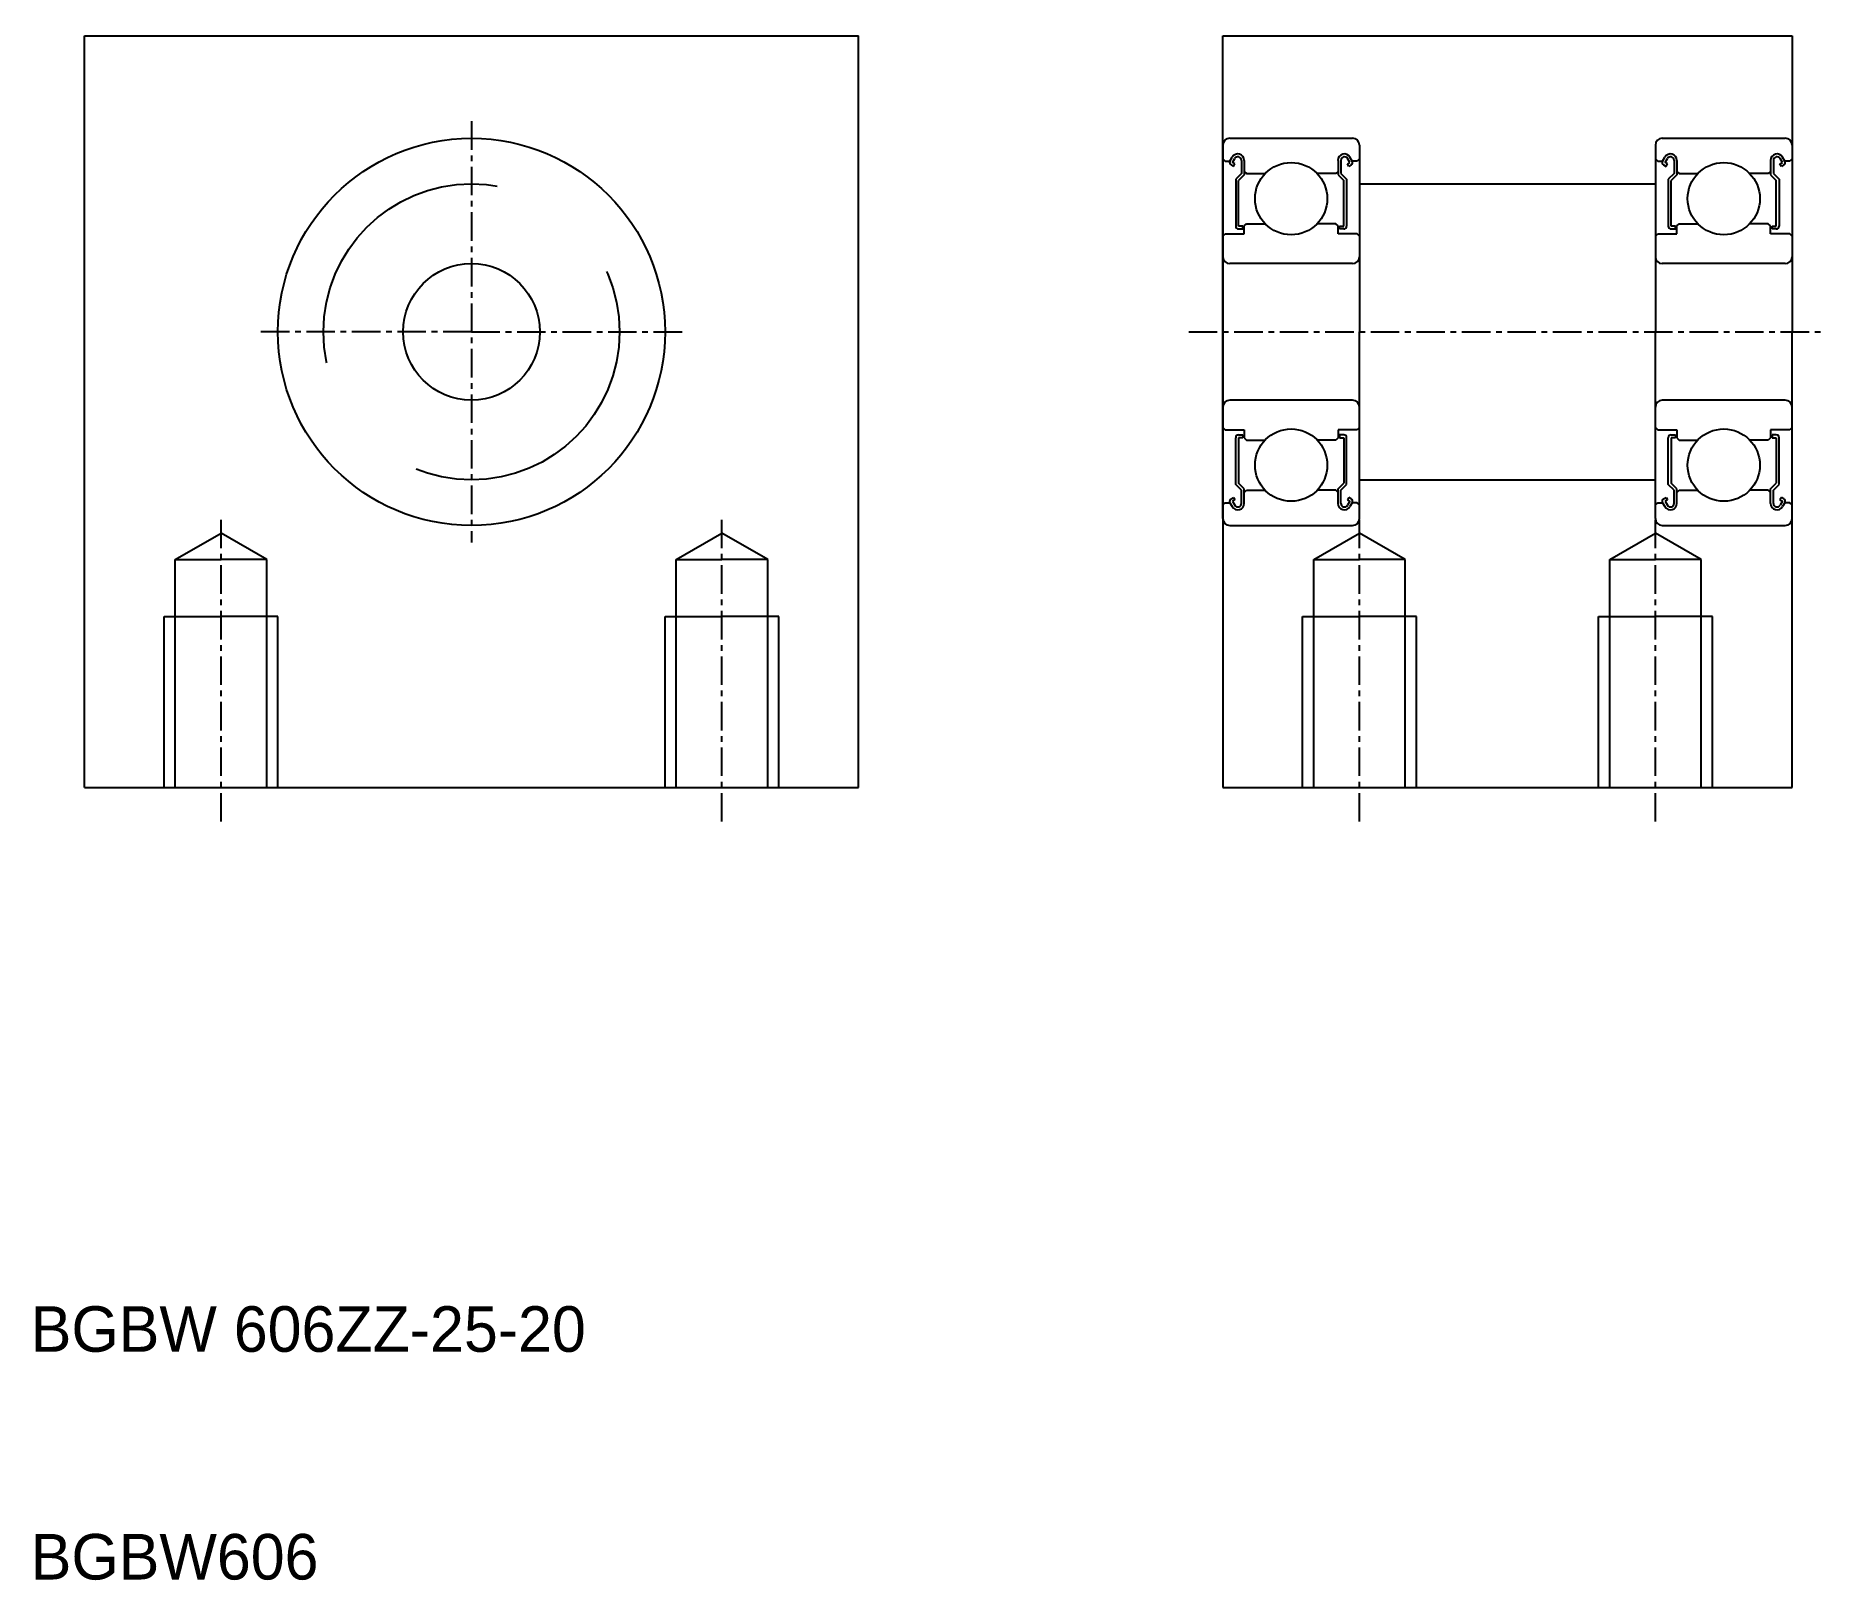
# Model space of a CAD drawing. Extents: x 113.1 to 191.7, y 61.6 to 129.4.
import ezdxf

# ---------------------------------------------------------------- set-up
doc = ezdxf.new("R2010")
doc.units = 0
doc.linetypes.add('CENTER', pattern=[2, 1.25, -0.25, 0.25, -0.25])
doc.linetypes.add('DASHED', pattern=[19.05, 12.7, -6.35])
doc.layers.get('0').update_dxf_attribs({"linetype": 'CONTINUOUS'})
doc.layers.add('CENTER', color=1, linetype='CENTER')

msp = doc.modelspace()

# ---------------------------------------------------------------- linework, layer by layer
for p, q in [((115.236, 96.425), (115.236, 129.425)), ((115.236, 129.425), (149.236, 129.425)), ((149.236, 96.425), (149.236, 129.425)), ((165.236, 116.425), (165.236, 129.425)), ((165.236, 129.425), (190.236, 129.425)), ((190.236, 129.425), (190.236, 116.425)), ((165.236, 124.625), (165.236, 116.425)), ((165.536, 124.925), (170.936, 124.925)), ((171.236, 124.625), (171.236, 116.425)), ((184.236, 124.625), (184.236, 116.425)), ((184.536, 124.925), (189.936, 124.925)), ((190.236, 124.625), (190.236, 116.425)), ((165.236, 124.025), (165.336, 123.925)), ((165.336, 123.925), (165.55, 123.925)), ((165.55, 123.925), (165.652, 124.099)), ((165.595, 123.754), (165.704, 123.691)), ((165.658, 123.863), (165.761, 124.036)), ((165.767, 123.8), (165.658, 123.863)), ((165.704, 123.691), (165.767, 123.8)), ((166.052, 123.958), (166.052, 123.375)), ((166.177, 123.958), (166.177, 123.323)), ((166.177, 123.475), (166.277, 123.375)), ((170.294, 123.475), (170.194, 123.375)), ((170.294, 123.958), (170.294, 123.323)), ((170.42, 123.958), (170.42, 123.375)), ((170.704, 123.8), (170.813, 123.863)), ((170.767, 123.691), (170.704, 123.8)), ((170.813, 123.863), (170.711, 124.036)), ((170.876, 123.754), (170.767, 123.691)), ((170.922, 123.925), (170.819, 124.099)), ((171.136, 123.925), (170.922, 123.925)), ((171.236, 124.025), (171.136, 123.925)), ((184.236, 124.025), (184.336, 123.925)), ((184.336, 123.925), (184.55, 123.925)), ((184.55, 123.925), (184.652, 124.099)), ((184.595, 123.754), (184.704, 123.691)), ((184.658, 123.863), (184.761, 124.036)), ((184.767, 123.8), (184.658, 123.863)), ((184.704, 123.691), (184.767, 123.8)), ((185.052, 123.958), (185.052, 123.375)), ((185.177, 123.958), (185.177, 123.323)), ((185.177, 123.475), (185.277, 123.375)), ((189.294, 123.475), (189.194, 123.375)), ((189.294, 123.958), (189.294, 123.323)), ((189.42, 123.958), (189.42, 123.375)), ((189.704, 123.8), (189.813, 123.863)), ((189.767, 123.691), (189.704, 123.8)), ((189.813, 123.863), (189.711, 124.036)), ((189.876, 123.754), (189.767, 123.691)), ((189.922, 123.925), (189.819, 124.099)), ((190.136, 123.925), (189.922, 123.925)), ((190.236, 124.025), (190.136, 123.925)), ((166.052, 123.375), (165.801, 123.124)), ((165.801, 123.124), (165.801, 121.071)), ((166.177, 123.323), (165.926, 123.072)), ((165.926, 121.071), (165.926, 123.072)), ((166.277, 123.375), (167.091, 123.375)), ((170.194, 123.375), (169.38, 123.375)), ((170.294, 123.323), (170.545, 123.072)), ((170.42, 123.375), (170.671, 123.124)), ((170.545, 121.071), (170.545, 123.072)), ((170.671, 123.124), (170.671, 121.071)), ((185.052, 123.375), (184.801, 123.124)), ((184.801, 123.124), (184.801, 121.071)), ((185.177, 123.323), (184.926, 123.072)), ((184.926, 121.071), (184.926, 123.072)), ((185.277, 123.375), (186.091, 123.375)), ((189.194, 123.375), (188.38, 123.375)), ((189.294, 123.323), (189.545, 123.072)), ((189.42, 123.375), (189.671, 123.124)), ((189.545, 121.071), (189.545, 123.072)), ((189.671, 123.124), (189.671, 121.071)), ((166.177, 121.075), (166.277, 121.175)), ((166.277, 121.175), (167.091, 121.175)), ((170.194, 121.175), (169.38, 121.175)), ((170.294, 121.075), (170.194, 121.175)), ((185.177, 121.075), (185.277, 121.175)), ((185.277, 121.175), (186.091, 121.175)), ((189.194, 121.175), (188.38, 121.175)), ((189.294, 121.075), (189.194, 121.175)), ((165.236, 120.625), (165.336, 120.725)), ((165.336, 120.725), (166.177, 120.725)), ((166.115, 121.071), (165.926, 121.071)), ((165.926, 120.945), (166.115, 120.945)), ((166.115, 120.945), (166.115, 121.071)), ((166.177, 120.725), (166.177, 121.075)), ((170.294, 120.725), (170.294, 121.075)), ((171.136, 120.725), (170.294, 120.725)), ((170.357, 121.071), (170.545, 121.071)), ((170.357, 120.945), (170.357, 121.071)), ((170.545, 120.945), (170.357, 120.945)), ((171.236, 120.625), (171.136, 120.725)), ((184.236, 120.625), (184.336, 120.725)), ((184.336, 120.725), (185.177, 120.725)), ((185.115, 121.071), (184.926, 121.071)), ((184.926, 120.945), (185.115, 120.945)), ((185.115, 120.945), (185.115, 121.071)), ((185.177, 120.725), (185.177, 121.075)), ((189.294, 120.725), (189.294, 121.075)), ((190.136, 120.725), (189.294, 120.725)), ((189.357, 120.945), (189.357, 121.071)), ((189.357, 121.071), (189.545, 121.071)), ((189.545, 120.945), (189.357, 120.945)), ((190.236, 120.625), (190.136, 120.725)), ((170.936, 119.425), (165.536, 119.425)), ((168.236, 119.425), (168.236, 119.425)), ((169.586, 119.425), (169.586, 119.426)), ((189.936, 119.425), (184.536, 119.425)), ((187.236, 119.425), (187.236, 119.425)), ((188.586, 119.425), (188.586, 119.426)), ((165.236, 116.425), (165.236, 96.425)), ((165.236, 108.225), (165.236, 116.425)), ((171.236, 108.225), (171.236, 116.425)), ((184.236, 108.225), (184.236, 116.425)), ((190.236, 96.425), (190.236, 116.425)), ((190.236, 108.225), (190.236, 116.425)), ((170.936, 113.425), (165.536, 113.425)), ((189.936, 113.425), (184.536, 113.425)), ((165.236, 112.225), (165.336, 112.125)), ((165.336, 112.125), (166.177, 112.125)), ((165.801, 109.727), (165.801, 111.78)), ((165.926, 111.905), (166.115, 111.905)), ((165.926, 111.78), (165.926, 109.779)), ((166.115, 111.78), (165.926, 111.78)), ((166.115, 111.905), (166.115, 111.78)), ((166.177, 112.125), (166.177, 111.775)), ((166.177, 111.775), (166.277, 111.675)), ((166.277, 111.675), (167.091, 111.675)), ((170.194, 111.675), (169.38, 111.675)), ((170.294, 111.775), (170.194, 111.675)), ((170.294, 112.125), (170.294, 111.775)), ((171.136, 112.125), (170.294, 112.125)), ((170.545, 111.905), (170.357, 111.905)), ((170.357, 111.905), (170.357, 111.78)), ((170.357, 111.78), (170.545, 111.78)), ((170.545, 111.78), (170.545, 109.779)), ((170.671, 109.727), (170.671, 111.78)), ((171.236, 112.225), (171.136, 112.125)), ((184.236, 112.225), (184.336, 112.125)), ((184.336, 112.125), (185.177, 112.125)), ((184.801, 109.727), (184.801, 111.78)), ((184.926, 111.905), (185.115, 111.905)), ((184.926, 111.78), (184.926, 109.779)), ((185.115, 111.78), (184.926, 111.78)), ((185.115, 111.905), (185.115, 111.78)), ((185.177, 112.125), (185.177, 111.775)), ((185.177, 111.775), (185.277, 111.675)), ((185.277, 111.675), (186.091, 111.675)), ((189.194, 111.675), (188.38, 111.675)), ((189.294, 111.775), (189.194, 111.675)), ((190.136, 112.125), (189.294, 112.125)), ((189.294, 112.125), (189.294, 111.775)), ((189.357, 111.905), (189.357, 111.78)), ((189.545, 111.905), (189.357, 111.905)), ((189.357, 111.78), (189.545, 111.78)), ((189.545, 111.78), (189.545, 109.779)), ((189.671, 109.727), (189.671, 111.78)), ((190.236, 112.225), (190.136, 112.125)), ((166.052, 109.475), (165.801, 109.727)), ((166.177, 109.527), (165.926, 109.779)), ((166.052, 108.893), (166.052, 109.475)), ((166.177, 108.893), (166.177, 109.527)), ((166.177, 109.375), (166.277, 109.475)), ((166.277, 109.475), (167.091, 109.475)), ((170.194, 109.475), (169.38, 109.475)), ((170.294, 109.375), (170.194, 109.475)), ((170.294, 109.527), (170.545, 109.779)), ((170.294, 108.893), (170.294, 109.527)), ((170.42, 109.475), (170.671, 109.727)), ((170.42, 108.893), (170.42, 109.475)), ((185.052, 109.475), (184.801, 109.727)), ((185.177, 109.527), (184.926, 109.779)), ((185.052, 108.893), (185.052, 109.475)), ((185.177, 108.893), (185.177, 109.527)), ((185.177, 109.375), (185.277, 109.475)), ((185.277, 109.475), (186.091, 109.475)), ((189.194, 109.475), (188.38, 109.475)), ((189.294, 109.375), (189.194, 109.475)), ((189.294, 109.527), (189.545, 109.779)), ((189.294, 108.893), (189.294, 109.527)), ((189.42, 109.475), (189.671, 109.727)), ((189.42, 108.893), (189.42, 109.475)), ((165.236, 108.825), (165.336, 108.925)), ((165.336, 108.925), (165.55, 108.925)), ((165.55, 108.925), (165.652, 108.752)), ((165.595, 109.097), (165.704, 109.16)), ((165.767, 109.051), (165.658, 108.988)), ((165.658, 108.988), (165.761, 108.815)), ((165.704, 109.16), (165.767, 109.051)), ((170.767, 109.16), (170.704, 109.051)), ((170.704, 109.051), (170.813, 108.988)), ((170.813, 108.988), (170.711, 108.815)), ((170.876, 109.097), (170.767, 109.16)), ((170.922, 108.925), (170.819, 108.752)), ((171.136, 108.925), (170.922, 108.925)), ((171.236, 108.825), (171.136, 108.925)), ((184.236, 108.825), (184.336, 108.925)), ((184.336, 108.925), (184.55, 108.925)), ((184.55, 108.925), (184.652, 108.752)), ((184.595, 109.097), (184.704, 109.16)), ((184.767, 109.051), (184.658, 108.988)), ((184.658, 108.988), (184.761, 108.815)), ((184.704, 109.16), (184.767, 109.051)), ((189.767, 109.16), (189.704, 109.051)), ((189.704, 109.051), (189.813, 108.988)), ((189.813, 108.988), (189.711, 108.815)), ((189.876, 109.097), (189.767, 109.16)), ((189.922, 108.925), (189.819, 108.752)), ((190.136, 108.925), (189.922, 108.925)), ((190.236, 108.825), (190.136, 108.925)), ((165.536, 107.925), (170.936, 107.925)), ((184.536, 107.925), (189.936, 107.925)), ((115.236, 96.425), (149.236, 96.425)), ((165.236, 96.425), (190.236, 96.425))]:
    msp.add_line(p, q)
at = {"color": 7, "linetype": 'CONTINUOUS'}
for p, q in [((171.236, 122.925), (184.236, 122.925)), ((171.236, 109.925), (184.236, 109.925))]:
    msp.add_line(p, q, dxfattribs=at)
at = {"color": 3, "linetype": 'DASHED'}
for p, q in [((119.226, 106.425), (121.236, 107.586)), ((123.245, 106.425), (121.236, 107.586)), ((141.226, 106.425), (143.236, 107.586)), ((145.245, 106.425), (143.236, 107.586)), ((169.226, 106.425), (171.236, 107.586)), ((173.245, 106.425), (171.236, 107.586)), ((182.226, 106.425), (184.236, 107.586)), ((186.245, 106.425), (184.236, 107.586)), ((119.226, 96.425), (119.226, 106.425)), ((119.226, 106.425), (121.236, 106.425)), ((123.245, 106.425), (121.236, 106.425)), ((123.245, 96.425), (123.245, 106.425)), ((141.226, 96.425), (141.226, 106.425)), ((141.226, 106.425), (143.236, 106.425)), ((145.245, 106.425), (143.236, 106.425)), ((145.245, 96.425), (145.245, 106.425)), ((169.226, 96.425), (169.226, 106.425)), ((169.226, 106.425), (171.236, 106.425)), ((173.245, 106.425), (171.236, 106.425)), ((173.245, 96.425), (173.245, 106.425)), ((182.226, 96.425), (182.226, 106.425)), ((182.226, 106.425), (184.236, 106.425)), ((186.245, 106.425), (184.236, 106.425)), ((186.245, 96.425), (186.245, 106.425)), ((118.736, 96.425), (118.736, 103.925)), ((118.736, 103.925), (121.236, 103.925)), ((123.736, 103.925), (121.236, 103.925)), ((123.736, 96.425), (123.736, 103.925)), ((140.736, 96.425), (140.736, 103.925)), ((140.736, 103.925), (143.236, 103.925)), ((145.736, 103.925), (143.236, 103.925)), ((145.736, 96.425), (145.736, 103.925)), ((168.736, 96.425), (168.736, 103.925)), ((168.736, 103.925), (171.236, 103.925)), ((173.736, 103.925), (171.236, 103.925)), ((173.736, 96.425), (173.736, 103.925)), ((181.736, 96.425), (181.736, 103.925)), ((181.736, 103.925), (184.236, 103.925)), ((186.736, 103.925), (184.236, 103.925)), ((186.736, 96.425), (186.736, 103.925))]:
    msp.add_line(p, q, dxfattribs=at)
for centre, radius in [((132.236, 116.425), 8.5), ((168.236, 122.275), 1.587), ((187.236, 122.275), 1.587), ((132.236, 116.425), 3), ((168.236, 110.575), 1.587), ((187.236, 110.575), 1.587)]:
    msp.add_circle(centre, radius)
msp.add_circle((132.236, 116.425), 6.5, dxfattribs=at)
for centre, radius, start, end in [((165.536, 124.625), 0.3, 90, 180), ((170.936, 124.625), 0.3, 0, 90), ((184.536, 124.625), 0.3, 90, 180), ((189.936, 124.625), 0.3, 0, 90), ((165.658, 123.863), 0.126, 149.99264, 240.00259), ((165.896, 123.958), 0.282, 0, 150.00169), ((165.896, 123.958), 0.156, 0, 150.00191), ((170.575, 123.958), 0.282, 29.99831, 180), ((170.575, 123.958), 0.156, 29.99809, 180), ((170.813, 123.863), 0.126, 299.99741, 30.00736), ((184.658, 123.863), 0.126, 149.99264, 240.00259), ((184.896, 123.958), 0.282, 0, 150.00169), ((184.896, 123.958), 0.156, 0, 150.00191), ((189.575, 123.958), 0.282, 29.99831, 180), ((189.575, 123.958), 0.156, 29.99809, 180), ((189.813, 123.863), 0.126, 299.99741, 30.00736), ((165.926, 121.071), 0.126, 180.00005, 270.00003), ((170.545, 121.071), 0.126, 269.99997, 359.99995), ((184.926, 121.071), 0.126, 180.00005, 270.00003), ((189.545, 121.071), 0.126, 269.99997, 359.99995), ((165.536, 119.725), 0.3, 180, 270), ((170.936, 119.725), 0.3, 270, 0), ((184.536, 119.725), 0.3, 180, 270), ((189.936, 119.725), 0.3, 270, 0), ((165.536, 113.125), 0.3, 90, 180), ((170.936, 113.125), 0.3, 0, 90), ((184.536, 113.125), 0.3, 90, 180), ((189.936, 113.125), 0.3, 0, 90), ((165.926, 111.78), 0.126, 89.99997, 179.99995), ((170.545, 111.78), 0.126, 0.00005, 90.00003), ((184.926, 111.78), 0.126, 89.99997, 179.99995), ((189.545, 111.78), 0.126, 0.00005, 90.00003), ((165.658, 108.988), 0.126, 119.99741, 210.00736), ((165.896, 108.893), 0.282, 209.99831, 0), ((165.896, 108.893), 0.156, 209.99809, 0), ((170.575, 108.893), 0.282, 180, 330.00169), ((170.575, 108.893), 0.156, 180, 330.00191), ((170.813, 108.988), 0.126, 329.99264, 60.00259), ((184.658, 108.988), 0.126, 119.99741, 210.00736), ((184.896, 108.893), 0.282, 209.99831, 0), ((184.896, 108.893), 0.156, 209.99809, 0), ((189.575, 108.893), 0.282, 180, 330.00169), ((189.575, 108.893), 0.156, 180, 330.00191), ((189.813, 108.988), 0.126, 329.99264, 60.00259), ((165.536, 108.225), 0.3, 180, 270), ((170.936, 108.225), 0.3, 270, 0), ((184.536, 108.225), 0.3, 180, 270), ((189.936, 108.225), 0.3, 270, 0)]:
    msp.add_arc(centre, radius, start, end)
at = {"layer": 'CENTER', "color": 1, "linetype": 'CENTER'}
for p, q in [((132.236, 125.675), (132.236, 107.175)), ((132.236, 116.425), (122.986, 116.425)), ((132.236, 116.425), (141.486, 116.425)), ((163.736, 116.425), (191.736, 116.425)), ((121.236, 94.925), (121.236, 108.336)), ((143.236, 94.925), (143.236, 108.336)), ((171.236, 94.925), (171.236, 108.336)), ((184.236, 94.925), (184.236, 108.336))]:
    msp.add_line(p, q, dxfattribs=at)

# ---------------------------------------------------------------- texts
for s, p in [('BGBW 606ZZ-25-20', (112.881, 71.642)), ('BGBW606', (112.881, 61.642))]:
    msp.add_text(s, height=2).set_placement(p)

doc.saveas('drawing.dxf')
